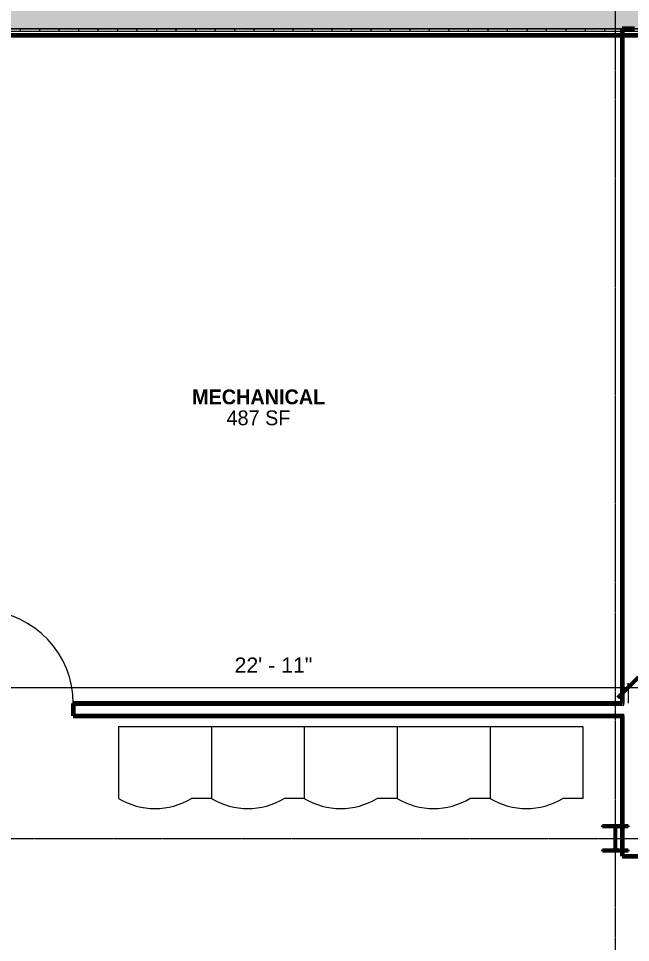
# Model space of a CAD drawing. Header units: inches. Extents: x 126 to 2219, y -1759 to -92.
# Drawn here: x 664 to 901.3, y -1050.7 to -692.5 of the extents above; entities that cross this region are included whole.
import ezdxf

# ---------------------------------------------------------------- set-up
doc = ezdxf.new("R2010")
doc.units = ezdxf.units.IN
doc.header["$MEASUREMENT"] = 0
doc.linetypes.add('Grid Line 1_2_', pattern=[0.875, 0.5, -0.125, 0.125, -0.125])
for name, color, linetype, lineweight in [('A-ANNO-DIMS', 211, 'Continuous', 9), ('A-ANNO-DIMS-64', 211, 'Continuous', 9), ('A-AREA-IDEN', 2, 'Continuous', 9), ('A-DOOR', 31, 'Continuous', 18), ('A-WALL', 113, 'Continuous', 18), ('A-WALL-PATT', 111, 'Continuous', 60), ('I-WALL', 2, 'Continuous', 18), ('L-SITE-WALL', 31, 'Continuous', 18), ('Q-SPCQ', 91, 'Continuous', 9), ('S-COLS', 52, 'Continuous', 9), ('S-GRID', 1, 'Continuous', 9)]:
    doc.layers.add(name, color=color, linetype=linetype, lineweight=lineweight)
doc.styles.add('Arial', font='arial.ttf', dxfattribs={"height": 5.901198})
doc.styles.add('Century Gothic', font='GOTHIC.TTF', dxfattribs={"height": 5.748447})
doc.styles.add('Century Gothic_B', font='GOTHICB.TTF', dxfattribs={"height": 5.744479})
doc.dimstyles.new('Linear_-_3_32__Arial_1', dxfattribs={"dimscale": 12, "dimtxt": 6, "dimasz": 0.666667, "dimexe": 0.5, "dimexo": 0.333333, "dimgap": 0.333333, "dimtad": 1, "dimdec": 0, "dimzin": 1, "dimdsep": 46, "dimlunit": 4, "dimtxsty": 'Arial', "dimblk1": 'OBLIQUE', "dimblk2": 'OBLIQUE', "dimsah": 1, "dimcen": 0.09, "dimdle": 0.5, "dimazin": 0, "dimtfac": 1, "dimtdec": 4, "dimtix": 1, "dimtmove": 0, "dimatfit": 3, "dimfxl": 1, "dimtvp": 1, "dimfrac": 2, "dimtolj": 1, "dimtzin": 0, "dimarcsym": 2})
pattern_1 = [(0, (0, 0), (20.48, 5.12), [0.845, -14.515, 0.845, -14.515, -81.92]), (0, (0, 0), (20.48, 5.12), [-30.72, 0.845, -29.875, 0.845, -14.515, -35.84]), (0, (0, 0), (20.48, 5.12), [-76.8, 0.845, -9.395, 0.845, -24.755]), (120, (7.68, 2.56), (-14.67405, 15.1762), [0.845, -14.515, 0.845, -14.515, -81.92]), (120, (7.68, 2.56), (-14.67405, 15.1762), [-30.72, 0.845, -29.875, 0.845, -14.515, -35.84]), (120, (7.68, 2.56), (-14.67405, 15.1762), [-76.8, 0.845, -9.395, 0.845, -24.755]), (240, (10.24, 12.8), (-5.80595, -20.2962), [0.845, -14.515, 0.845, -14.515, -81.92]), (240, (10.24, 12.8), (-5.80595, -20.2962), [-30.72, 0.845, -29.875, 0.845, -14.515, -35.84]), (240, (10.24, 12.8), (-5.80595, -20.2962), [-76.8, 0.845, -9.395, 0.845, -24.755])]

# ---------------------------------------------------------------- blocks, each defined once
blk = doc.blocks.new('Open Source Metal Building_Exterior_rvt-1-Floor Plan - Office Annex')
at = {"layer": 'A-WALL-PATT', "lineweight": 9}
h = blk.add_hatch(dxfattribs=at)
h.set_pattern_fill('FP_2', color=8, style=0, pattern_type=2)
h.set_pattern_definition([(161.57, (0.32, 0.32), (-2.56049618, -0.0005374), [0, -18.214, 2.022, 0]), (18.43, (-0.32, 0.32), (-2.56049618, 0.0005374), [0, -18.214, 2.022, 0]), (108.43, (0.32, 0.32), (1.2792209, -6.40087673), [6.07, -14.166]), (71.57, (-0.32, 0.32), (1.2792209, 6.40087673), [6.07, -14.166])])
h.paths.add_polyline_path([(1738.07, -696.46), (2210.15, -696.46), (2210.15, -688.46), (1644.4, -688.46), (1644.4, -696.46), (1729.93, -696.46)], flags=0)
h.paths.add_polyline_path([(1138.4, -696.46), (1138.4, -688.46), (421.56, -688.46), (421.56, -696.46), (1103.21, -696.46)], flags=0)
h.paths.add_polyline_path([(1234.94, -696.46), (1234.94, -688.46), (1174.4, -688.46), (1174.4, -696.46)], flags=0)
h.paths.add_polyline_path([(1540.94, -696.46), (1608.4, -696.46), (1608.4, -688.46), (1540.94, -688.46)], flags=0)
h.paths.add_polyline_path([(321.83, -696.46), (385.56, -696.46), (385.56, -688.46), (126.49, -688.46), (126.49, -696.46), (256.72, -696.46)], flags=0)
h = blk.add_hatch(dxfattribs=at)
h.set_pattern_fill('FP_3', style=0, pattern_type=2)
h.set_pattern_definition([(0, (0, 0), (0, 7.554), []), (90, (0, 0), (-7.554, 5e-16), [])])
h.paths.add_polyline_path([(1884.58, -697.46), (2034.31, -697.46), (2034.31, -696.46), (1644.4, -696.46), (1644.4, -697.46), (1819.47, -697.46)], flags=0)
h.paths.add_polyline_path([(2210.15, -697.46), (2210.15, -696.46), (2042.31, -696.46), (2042.31, -697.46), (2079.92, -697.46)], flags=0)
h.paths.add_polyline_path([(1234.94, -697.46), (1234.94, -696.46), (1174.4, -696.46), (1174.4, -697.46)], flags=0)
h.paths.add_polyline_path([(1540.94, -697.46), (1608.4, -697.46), (1608.4, -696.46), (1540.94, -696.46)], flags=0)
h.paths.add_polyline_path([(1103.21, -697.46), (1138.4, -697.46), (1138.4, -696.46), (421.56, -696.46), (421.56, -697.46), (1038.09, -697.46)], flags=0)
h.paths.add_polyline_path([(378.44, -697.46), (385.56, -697.46), (385.56, -696.46), (378.44, -696.46)], flags=0)
h.paths.add_polyline_path([(370.44, -697.46), (370.44, -696.46), (126.49, -696.46), (126.49, -697.46), (369.44, -697.46)], flags=0)
at = {"layer": 'S-COLS'}
h = blk.add_hatch(dxfattribs=at)
h.set_pattern_fill('FP_4', color=256, style=0, pattern_type=2)
h.set_pattern_definition([(45, (0, 0), (-6.335677, 6.335677), []), (45, (0, 9.6), (-6.335677, 6.335677), [])])
h.paths.add_polyline_path([(890.39, -1015.33), (900.39, -1015.33), (900.39, -1014.77), (896.26, -1014.77), (895.77, -1014.57), (895.56, -1014.08), (895.56, -1006.6), (895.77, -1006.11), (896.26, -1005.9), (900.39, -1005.9), (900.39, -1005.35), (890.39, -1005.35), (890.39, -1005.9), (894.53, -1005.9), (895.02, -1006.11), (895.23, -1006.6), (895.23, -1014.08), (895.02, -1014.57), (894.53, -1014.77), (890.39, -1014.77)], flags=0)
at = {"layer": 'A-WALL', "color": 10}
for p, q in [((1138.4, -696.46), (421.56, -696.46)), ((1138.4, -697.46), (421.56, -697.46))]:
    blk.add_line(p, q, dxfattribs=at)
at = {"layer": 'L-SITE-WALL', "color": 250, "lineweight": 60}
blk.add_line((421.56, -698.96), (1138.4, -698.96), dxfattribs=at)
at = {"layer": 'S-COLS', "color": 90, "lineweight": 40}
for p, q in [((900.39, -1005.35), (890.39, -1005.35)), ((890.39, -1005.35), (890.39, -1005.9)), ((890.39, -1005.9), (894.53, -1005.9)), ((895.23, -1006.6), (895.23, -1014.08)), ((895.56, -1014.08), (895.56, -1006.6)), ((896.26, -1005.9), (900.39, -1005.9)), ((900.39, -1005.9), (900.39, -1005.35)), ((894.53, -1014.77), (890.39, -1014.77)), ((890.39, -1014.77), (890.39, -1015.33)), ((890.39, -1015.33), (900.39, -1015.33)), ((900.39, -1014.77), (896.26, -1014.77)), ((900.39, -1015.33), (900.39, -1014.77))]:
    blk.add_line(p, q, dxfattribs=at)
for centre, start, end in [((894.53, -1006.6), 0, 90), ((896.26, -1006.6), 90, 180), ((894.53, -1014.08), 270, 0), ((896.26, -1014.08), 180, 270)]:
    blk.add_arc(centre, 0.691, start, end, dxfattribs=at)
at = {"layer": 'S-GRID', "linetype": 'Grid Line 1_2_'}
for p, q in [((895.39, -1631.19), (895.39, -124.28)), ((329.05, -696.46), (2105.65, -696.46)), ((329.05, -1010.34), (2105.65, -1010.34))]:
    blk.add_line(p, q, dxfattribs=at)
blk = doc.blocks.new('Vending - Soda - Beverage Dispenser-499915-Floor Plan - Office Annex')
at = {"layer": 'Q-SPCQ'}
for p, q in [((-18.73, 17.3), (-18.73, -10.7)), ((-18.73, 17.3), (17.27, 17.3)), ((17.27, 17.3), (17.27, -10.7)), ((17.27, -10.7), (9.49, -10.7))]:
    blk.add_line(p, q, dxfattribs=at)
blk.add_arc((-4.62, 13.05), 27.62, 239.2916, 300.7084, dxfattribs=at)
blk = doc.blocks.new('Single-Flush - 36_ x 84_-340240-Floor Plan - Office Annex')
at = {"layer": 'A-DOOR', "lineweight": 30}
for p, q in [((16, -2.37), (16, -38.39)), ((18, -2.37), (16, -2.37)), ((18, -2.37), (18, -38.39)), ((18, -38.39), (16, -38.39))]:
    blk.add_line(p, q, dxfattribs=at)
at = {"layer": 'A-DOOR', "lineweight": 9}
blk.add_arc((18, -2.37), 36.07, 180, 266.8211, dxfattribs=at)
blk = doc.blocks.new('DIMBLOCK47-Floor Plan - Office Annex')
at = {"layer": 'A-ANNO-DIMS-64', "lineweight": 50}
for p, q in [((625.19, -951.85), (629.19, -947.85)), ((900.4, -951.85), (904.4, -947.85)), ((625.19, -951.85), (621.19, -955.85)), ((900.4, -951.85), (896.4, -955.85))]:
    blk.add_line(p, q, dxfattribs=at)
at = {"layer": 'A-ANNO-DIMS-64'}
for p, q in [((625.19, -950.2), (625.19, -957.85)), ((625.19, -951.85), (625.19, -950.2)), ((625.19, -951.85), (900.4, -951.85)), ((900.4, -950.2), (900.4, -957.85)), ((900.4, -951.85), (900.4, -950.2))]:
    blk.add_line(p, q, dxfattribs=at)
at = {"layer": 'A-ANNO-DIMS-64', "color": 0, "insert": (747.79, -940.2), "char_height": 5.901, "width": 36, "attachment_point": 1, "line_spacing_factor": 0.938532, "style": 'Arial'}
blk.add_mtext('22\' - 11"', dxfattribs=at)
blk = doc.blocks.new('_Oblique')
at = {"color": 0, "linetype": 'ByBlock', "lineweight": -2}
blk.add_line((-0.5, -0.5), (0.5, 0.5), dxfattribs=at)
blk = doc.blocks.new('DIMBLOCK48-Floor Plan - Office Annex')
at = {"layer": 'A-ANNO-DIMS-64', "lineweight": 50}
for p, q in [((900.4, -951.85), (904.4, -947.85)), ((1118.4, -951.85), (1122.4, -947.85)), ((900.4, -951.85), (896.4, -955.85)), ((1118.4, -951.85), (1114.4, -955.85))]:
    blk.add_line(p, q, dxfattribs=at)
at = {"layer": 'A-ANNO-DIMS-64'}
for p, q in [((900.4, -950.2), (900.4, -957.85)), ((900.4, -951.85), (900.4, -950.2)), ((900.4, -951.85), (1118.4, -951.85)), ((1118.4, -950.2), (1118.4, -957.85)), ((1118.4, -951.85), (1118.4, -950.2))]:
    blk.add_line(p, q, dxfattribs=at)
at = {"layer": 'A-ANNO-DIMS-64', "color": 0, "insert": (996.66, -940.2), "char_height": 5.901, "width": 30.5723, "attachment_point": 1, "line_spacing_factor": 0.938532, "style": 'Arial'}
blk.add_mtext('18\' - 2"', dxfattribs=at)

msp = doc.modelspace()

# ---------------------------------------------------------------- hatches: boundary and pattern name
at = {"layer": 'A-WALL-PATT', "lineweight": 9}
h = msp.add_hatch(dxfattribs=at)
h.set_pattern_fill('FP_1', color=256, style=0, pattern_type=2)
h.set_pattern_definition(pattern_1)
h.paths.add_polyline_path([(898.03, -1017.21), (898.65, -1017.21), (898.65, -962.77), (898.03, -962.77), (898.03, -1001.54)], flags=0)
h.paths.add_polyline_path([(898.03, -958.65), (898.65, -958.65), (898.65, -696.46), (898.03, -696.46), (898.03, -958.02)], flags=0)
h = msp.add_hatch(dxfattribs=at)
h.set_pattern_fill('FP_1', color=256, style=0, pattern_type=2)
h.set_pattern_definition(pattern_1)
h.paths.add_polyline_path([(898.03, -958.65), (898.03, -958.02), (685.19, -958.02), (685.19, -958.65), (842.75, -958.65)], flags=0)
h.paths.add_polyline_path([(649.19, -958.65), (649.19, -958.02), (627.56, -958.02), (627.56, -958.65), (647.41, -958.65)], flags=0)
h = msp.add_hatch(dxfattribs=at)
h.set_pattern_fill('FP_1', color=256, style=0, pattern_type=2)
h.set_pattern_definition(pattern_1)
h.paths.add_polyline_path([(898.65, -962.77), (898.65, -962.15), (685.19, -962.15), (685.19, -962.77), (898.03, -962.77)], flags=0)
h.paths.add_polyline_path([(649.19, -962.77), (649.19, -962.15), (627.56, -962.15), (627.56, -962.77), (647.41, -962.77)], flags=0)

# ---------------------------------------------------------------- linework, layer by layer
at = {"layer": 'A-WALL'}
for p, q in [((898.65, -958.65), (898.65, -696.46)), ((685.19, -958.65), (898.65, -958.65)), ((685.19, -962.15), (898.65, -962.15)), ((898.65, -962.77), (898.03, -962.77)), ((898.65, -1016.59), (898.65, -962.15)), ((898.65, -1016.59), (934.4, -1016.59))]:
    msp.add_line(p, q, dxfattribs=at)
at = {"layer": 'I-WALL', "lineweight": 60}
for p, q in [((898.03, -696.46), (898.03, -958.02)), ((902.78, -696.46), (898.03, -696.46)), ((898.03, -958.02), (685.19, -958.02)), ((685.19, -958.02), (685.19, -962.77)), ((685.19, -962.77), (898.03, -962.77)), ((898.03, -962.77), (898.03, -1017.21)), ((898.03, -1017.21), (934.4, -1017.21))]:
    msp.add_line(p, q, dxfattribs=at)

# ---------------------------------------------------------------- block references
at = {"layer": 'A-DOOR', "rotation": 180}
msp.add_blockref('Single-Flush - 36_ x 84_-340240-Floor Plan - Office Annex', (667.19, -960.4), dxfattribs=at)
at = {"layer": 'Q-SPCQ'}
for p in [(721.56, -984.19), (757.56, -984.19), (793.56, -984.19), (829.56, -984.19), (865.56, -984.19)]:
    msp.add_blockref('Vending - Soda - Beverage Dispenser-499915-Floor Plan - Office Annex', p, dxfattribs=at)

# ---------------------------------------------------------------- texts
at = {"layer": 'A-AREA-IDEN', "attachment_point": 2}
for s, insert, char_height, width, line_spacing_factor, style in [('MECHANICAL', (757.13, -836.29), 5.744, 63.144, 0.984796, 'Century Gothic_B'), ('487 SF', (757.07, -844.41), 5.748, 27.648, 0.984117, 'Century Gothic')]:
    msp.add_mtext(s, dxfattribs=dict(at, insert=insert, char_height=char_height, width=width, line_spacing_factor=line_spacing_factor, style=style))

# ---------------------------------------------------------------- dimensions: what is measured, and where the dimension line sits
at = {"layer": 'A-ANNO-DIMS'}
for base, p1, p2, override, picture, middle in [((900.4, -951.85), (625.19, -946.2), (900.4, -946.2), {"dimpost": '<>', "dimfxl": 275.216051}, 'DIMBLOCK47-Floor Plan - Office Annex', (762.79, -944.89)), ((1118.4, -951.85), (900.4, -946.2), (1118.4, -946.2), {"dimpost": '<>', "dimfxl": 218}, 'DIMBLOCK48-Floor Plan - Office Annex', (1009.4, -944.84))]:
    dim = msp.add_linear_dim(base=base, p1=p1, p2=p2, dimstyle='Linear_-_3_32__Arial_1', override=override, dxfattribs=at)
    dim.commit()
    dim.dimension.update_dxf_attribs({"geometry": picture, "text_midpoint": middle})

# ---------------------------------------------------------------- next in the draw order: block references
at = {"lineweight": 5}
msp.add_blockref('Open Source Metal Building_Exterior_rvt-1-Floor Plan - Office Annex', (0, 0), dxfattribs=at)

doc.saveas('drawing.dxf')
